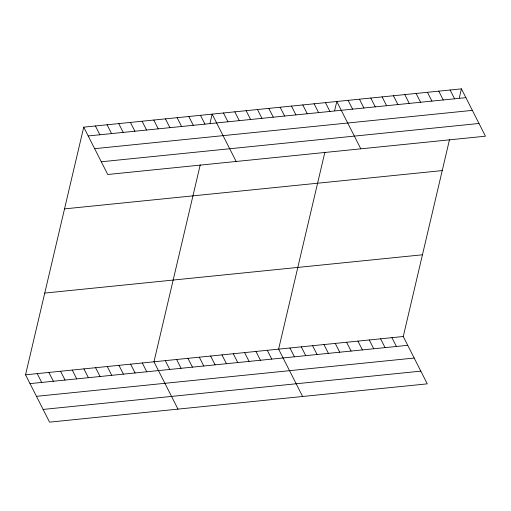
<?xml version="1.0" encoding="UTF-8"?>
<svg xmlns="http://www.w3.org/2000/svg" width="511" height="511" viewBox="0 0 511 511"><rect width="100%" height="100%" fill="white"/><g stroke="black" fill="none" stroke-linecap="round" stroke-linejoin="round"><path stroke-width="0.77" d="M449.52 139.554L403.256 336.513L427.273 383.85L49.567 422.143L25.55 374.806L83.727 127.15L461.433 88.857L485.45 136.194L107.744 174.487L83.727 127.15M200.235 164.829L153.971 361.788L177.988 409.126M210.015 123.208L212.148 114.132L236.165 161.47M324.881 152.195L278.61 349.147L302.627 396.485M334.66 110.574L336.794 101.491L360.811 148.829M459.3 97.933L461.433 88.857M88.199 135.958L465.904 97.665M94.65 148.669L472.356 110.376M101.293 161.77L478.999 123.477M64.533 208.878L442.232 170.585M44.751 293.078L422.456 254.785M25.55 374.806L403.256 336.513M30.021 383.614L407.721 345.321M36.466 396.332L414.172 358.039M43.116 409.432L420.821 371.133M450.102 90.006L454.573 98.815M438.77 91.15L443.241 99.958M427.439 92.299L431.91 101.108M416.107 93.449L420.579 102.257M404.776 94.599L409.247 103.407M393.444 95.749L397.916 104.557M382.113 96.898L386.584 105.707M370.788 98.048L375.253 106.856M359.457 99.191L363.921 108M348.125 100.341L352.59 109.15M325.462 102.641L329.927 111.449M314.131 103.79L318.596 112.599M302.799 104.94L307.264 113.749M291.468 106.09L295.933 114.898M280.137 107.233L284.601 116.042M391.924 337.662L396.389 346.471M268.805 108.383L273.276 117.191M380.593 338.812L385.058 347.621M257.474 109.533L261.945 118.341M369.261 339.962L373.733 348.77M246.142 110.683L250.614 119.491M357.93 341.105L362.401 349.914M234.811 111.832L239.282 120.641M346.599 342.255L351.07 351.063M223.479 112.982L227.951 121.79M335.267 343.405L339.738 352.213M323.936 344.555L328.407 353.363M200.472 115.314L204.943 124.122M312.604 345.704L317.076 354.513M188.802 116.495L193.267 125.304M301.273 346.854L305.744 355.662M177.125 117.677L181.597 126.485M289.941 348.004L294.413 356.812M165.449 118.865L169.92 127.673M153.779 120.047L158.244 128.855M267.279 350.297L271.75 359.105M142.103 121.228L146.568 130.037M255.947 351.447L260.418 360.255M130.426 122.416L134.898 131.225M244.616 352.596L249.087 361.405M118.75 123.598L123.221 132.406M233.284 353.746L237.756 362.555M107.08 124.78L111.545 133.588M221.959 354.896L226.424 363.704M95.404 125.968L99.875 134.776M210.628 356.046L215.093 364.854M199.296 357.189L203.761 365.997M187.965 358.339L192.43 367.147M176.634 359.488L181.098 368.297M165.302 360.638L169.767 369.447M142.294 362.97L146.766 371.778M130.618 364.151L135.089 372.96M118.948 365.339L123.413 374.148M107.272 366.521L111.743 375.33M95.595 367.703L100.067 376.511M83.925 368.891L88.39 377.699M72.249 370.073L76.714 378.881M60.573 371.254L65.044 380.063M48.896 372.442L53.368 381.251M37.226 373.624L41.691 382.432"/></g></svg>
